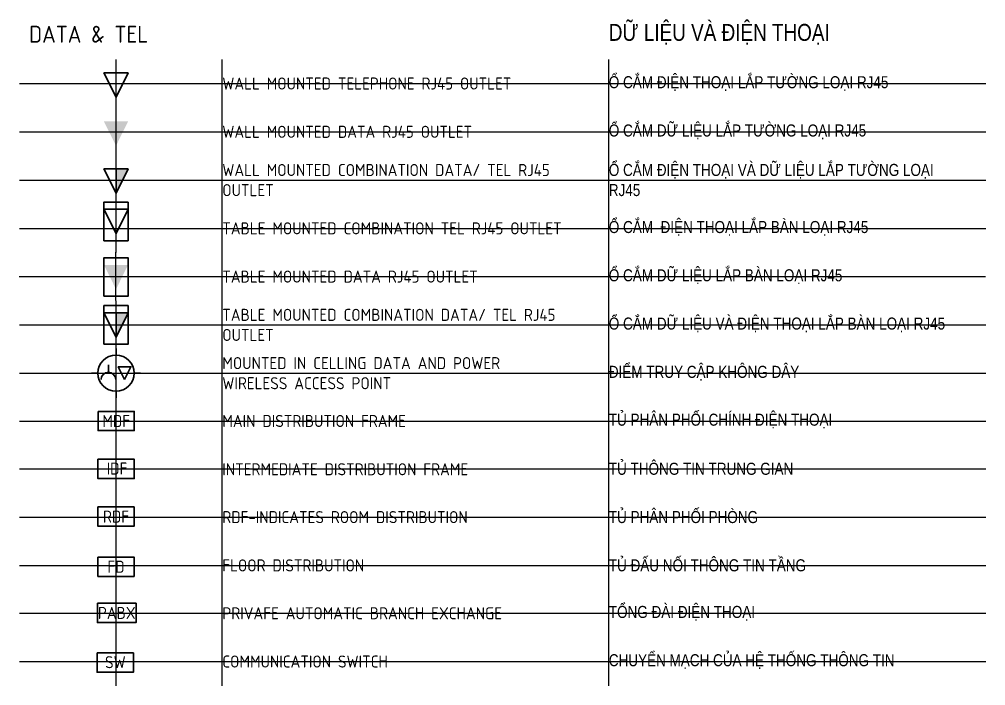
# Model space of a CAD drawing. Header units: millimetres. Extents: x -197 to 1453, y -101 to 618.
# Drawn here: x 945.2 to 1145.2, y 81.8 to 219.9 of the extents above; entities that cross this region are included whole.
import ezdxf

# ---------------------------------------------------------------- set-up
doc = ezdxf.new("R2010")
doc.units = ezdxf.units.MM
doc.layers.add('HC-B_EC0-112 ZONE B-TELEPHONE & DATA SYSTEM SCHEMATIC (200529)$0$xx-219010_E-00_Data & Tel Legends$0$GEC-E-POWR-EQPM', color=6, linetype='Continuous', lineweight=35)
doc.layers.add('HC-B_EC0-112 ZONE B-TELEPHONE & DATA SYSTEM SCHEMATIC (200529)$0$xx-219010_E-00_Data & Tel Legends$0$GEC-G-ANNO-TEXT-EN', color=6, linetype='Continuous')
doc.layers.add('HC-B_EC0-112 ZONE B-TELEPHONE & DATA SYSTEM SCHEMATIC (200529)$0$xx-219010_E-00_Data & Tel Legends$0$GEC-G-ANNO-TEXT-VN', color=7, linetype='Continuous')
doc.layers.add('HC-B_EC0-112 ZONE B-TELEPHONE & DATA SYSTEM SCHEMATIC (200529)$0$xx-219010_E-00_Data & Tel Legends$0$GEC-G-LEGENDS-EXT LINES', color=251, linetype='Continuous', plot=False)
doc.styles.add('HC-B_EC0-112 ZONE B-TELEPHONE & DATA SYSTEM SCHEMATIC (200529)$0$xx-219010_E-00_Data & Tel Legends$0$GEC-EN_Text Style-2.5mm-Isocp', font='isocp.shx', dxfattribs={"height": 2.5})
doc.styles.add('HC-B_EC0-112 ZONE B-TELEPHONE & DATA SYSTEM SCHEMATIC (200529)$0$xx-219010_E-00_Data & Tel Legends$0$GEC-EN_Text Style-2.5mm-Isocp_Annotative', font='isocp.shx', dxfattribs={"height": 2.5})
doc.styles.add('HC-B_EC0-112 ZONE B-TELEPHONE & DATA SYSTEM SCHEMATIC (200529)$0$xx-219010_E-00_Data & Tel Legends$0$GEC-Text stype-EN', font='isocp.shx', dxfattribs={"height": 2.5})
doc.styles.add('HC-B_EC0-112 ZONE B-TELEPHONE & DATA SYSTEM SCHEMATIC (200529)$0$xx-219010_E-00_Data & Tel Legends$0$GEC-VN_Text Style-Arial-2.5mm-WF0.8', font='arial_0.ttf', dxfattribs={"width": 0.8, "height": 2.5})

# ---------------------------------------------------------------- blocks, each defined once
blk = doc.blocks.new('HC-B_EC0-112 ZONE B-TELEPHONE & DATA SYSTEM SCHEMATIC (200529)$0$xx-219010_E-00_Data & Tel Legends$0$GEC-G_LEGENDS-LINES')
at = {"layer": 'HC-B_EC0-112 ZONE B-TELEPHONE & DATA SYSTEM SCHEMATIC (200529)$0$xx-219010_E-00_Data & Tel Legends$0$GEC-G-LEGENDS-EXT LINES'}
for p, q in [((2, -10), (2, 0)), ((0, -5), (80, -5))]:
    blk.add_line(p, q, dxfattribs=at)
blk = doc.blocks.new('HC-B_EC0-112 ZONE B-TELEPHONE & DATA SYSTEM SCHEMATIC (200529)$0$xx-219010_E-00_Data & Tel Legends$0$GEC-G_LEGENDS-LINES.1')
at = {"layer": 'HC-B_EC0-112 ZONE B-TELEPHONE & DATA SYSTEM SCHEMATIC (200529)$0$xx-219010_E-00_Data & Tel Legends$0$GEC-G-LEGENDS-EXT LINES'}
for p, q in [((20, -10), (20, 0)), ((0, -5), (40, -5))]:
    blk.add_line(p, q, dxfattribs=at)
blk = doc.blocks.new('HC-B_EC0-112 ZONE B-TELEPHONE & DATA SYSTEM SCHEMATIC (200529)$0$xx-219010_E-00_Data & Tel Legends$0$GEC-E_COMMS-TEL OUTLET-RJ45-WALL')
blk.add_lwpolyline([(0, 0), (2.5, 5.05), (-2.5, 5.05)], close=True)
at = {"color": 7, "style": 'HC-B_EC0-112 ZONE B-TELEPHONE & DATA SYSTEM SCHEMATIC (200529)$0$xx-219010_E-00_Data & Tel Legends$0$GEC-EN_Text Style-2.5mm-Isocp_Annotative'}
for tag, p in [('GEC-NAME', (3.87, 5.26)), ('DESCRIPTION-1', (3.87, 1.76)), ('DESCRIPTION-2', (3.87, -1.74)), ('SPARE', (3.87, -5.24))]:
    blk.add_attdef(tag, p, '', height=2.5, dxfattribs=at)
blk = doc.blocks.new('*U160')
at = {"layer": 'HC-B_EC0-112 ZONE B-TELEPHONE & DATA SYSTEM SCHEMATIC (200529)$0$xx-219010_E-00_Data & Tel Legends$0$GEC-E-POWR-EQPM'}
blk.add_blockref('HC-B_EC0-112 ZONE B-TELEPHONE & DATA SYSTEM SCHEMATIC (200529)$0$xx-219010_E-00_Data & Tel Legends$0$GEC-E_COMMS-TEL OUTLET-RJ45-WALL', (20, -14.32), dxfattribs=at)
blk.add_blockref('HC-B_EC0-112 ZONE B-TELEPHONE & DATA SYSTEM SCHEMATIC (200529)$0$xx-219010_E-00_Data & Tel Legends$0$GEC-E_COMMS-TEL OUTLET-RJ45-WALL', (20, -14.32), dxfattribs=at)
blk.add_blockref('HC-B_EC0-112 ZONE B-TELEPHONE & DATA SYSTEM SCHEMATIC (200529)$0$xx-219010_E-00_Data & Tel Legends$0$GEC-E_COMMS-TEL OUTLET-RJ45-WALL', (20, -14.32), dxfattribs=at)
blk.add_blockref('HC-B_EC0-112 ZONE B-TELEPHONE & DATA SYSTEM SCHEMATIC (200529)$0$xx-219010_E-00_Data & Tel Legends$0$GEC-E_COMMS-TEL OUTLET-RJ45-WALL', (20, -14.32), dxfattribs=at)
blk.add_blockref('HC-B_EC0-112 ZONE B-TELEPHONE & DATA SYSTEM SCHEMATIC (200529)$0$xx-219010_E-00_Data & Tel Legends$0$GEC-E_COMMS-TEL OUTLET-RJ45-WALL', (20, -14.32), dxfattribs=at)
blk.add_blockref('HC-B_EC0-112 ZONE B-TELEPHONE & DATA SYSTEM SCHEMATIC (200529)$0$xx-219010_E-00_Data & Tel Legends$0$GEC-E_COMMS-TEL OUTLET-RJ45-WALL', (20, -14.32), dxfattribs=at)
blk = doc.blocks.new('HC-B_EC0-112 ZONE B-TELEPHONE & DATA SYSTEM SCHEMATIC (200529)$0$xx-219010_E-00_Data & Tel Legends$0$GEC-E_COMMS-DATA OUTLET-RJ45-WALL')
blk.add_solid([(0, 0), (2.5, 5.05), (0, 0), (-2.5, 5.05)])
at = {"color": 7, "style": 'HC-B_EC0-112 ZONE B-TELEPHONE & DATA SYSTEM SCHEMATIC (200529)$0$xx-219010_E-00_Data & Tel Legends$0$GEC-EN_Text Style-2.5mm-Isocp_Annotative'}
for tag, p in [('GEC-NAME', (4.35, 5.03)), ('DESCRIPTION-1', (4.35, 1.53)), ('DESCRIPTION-2', (4.35, -1.97)), ('SPARE', (4.35, -5.47))]:
    blk.add_attdef(tag, p, '', height=2.5, dxfattribs=at)
blk = doc.blocks.new('*U161')
at = {"layer": 'HC-B_EC0-112 ZONE B-TELEPHONE & DATA SYSTEM SCHEMATIC (200529)$0$xx-219010_E-00_Data & Tel Legends$0$GEC-E-POWR-EQPM'}
blk.add_blockref('HC-B_EC0-112 ZONE B-TELEPHONE & DATA SYSTEM SCHEMATIC (200529)$0$xx-219010_E-00_Data & Tel Legends$0$GEC-E_COMMS-DATA OUTLET-RJ45-WALL', (20, -24.38), dxfattribs=at)
blk.add_blockref('HC-B_EC0-112 ZONE B-TELEPHONE & DATA SYSTEM SCHEMATIC (200529)$0$xx-219010_E-00_Data & Tel Legends$0$GEC-E_COMMS-DATA OUTLET-RJ45-WALL', (20, -24.38), dxfattribs=at)
blk.add_blockref('HC-B_EC0-112 ZONE B-TELEPHONE & DATA SYSTEM SCHEMATIC (200529)$0$xx-219010_E-00_Data & Tel Legends$0$GEC-E_COMMS-DATA OUTLET-RJ45-WALL', (20, -24.38), dxfattribs=at)
blk.add_blockref('HC-B_EC0-112 ZONE B-TELEPHONE & DATA SYSTEM SCHEMATIC (200529)$0$xx-219010_E-00_Data & Tel Legends$0$GEC-E_COMMS-DATA OUTLET-RJ45-WALL', (20, -24.38), dxfattribs=at)
blk.add_blockref('HC-B_EC0-112 ZONE B-TELEPHONE & DATA SYSTEM SCHEMATIC (200529)$0$xx-219010_E-00_Data & Tel Legends$0$GEC-E_COMMS-DATA OUTLET-RJ45-WALL', (20, -24.38), dxfattribs=at)
blk.add_blockref('HC-B_EC0-112 ZONE B-TELEPHONE & DATA SYSTEM SCHEMATIC (200529)$0$xx-219010_E-00_Data & Tel Legends$0$GEC-E_COMMS-DATA OUTLET-RJ45-WALL', (20, -24.38), dxfattribs=at)
blk = doc.blocks.new('HC-B_EC0-112 ZONE B-TELEPHONE & DATA SYSTEM SCHEMATIC (200529)$0$xx-219010_E-00_Data & Tel Legends$0$GEC-E_COMMS-DATA OUTLET-RJ45-FLOOR')
blk.add_lwpolyline([(-2.5, -1.46), (2.5, -1.47), (2.5, 6.52), (-2.5, 6.53)], close=True)
blk.add_solid([(0, 0), (2.5, 5.05), (0, 0), (-2.5, 5.05)])
at = {"color": 7, "style": 'HC-B_EC0-112 ZONE B-TELEPHONE & DATA SYSTEM SCHEMATIC (200529)$0$xx-219010_E-00_Data & Tel Legends$0$GEC-EN_Text Style-2.5mm-Isocp_Annotative'}
for tag, p in [('GEC-NAME', (5.15, 6.69)), ('DESCRIPTION-1', (5.15, 3.19)), ('DESCRIPTION-2', (5.15, -0.31)), ('SPARE', (5.15, -3.81))]:
    blk.add_attdef(tag, p, '', height=2.5, dxfattribs=at)
blk = doc.blocks.new('*U162')
at = {"layer": 'HC-B_EC0-112 ZONE B-TELEPHONE & DATA SYSTEM SCHEMATIC (200529)$0$xx-219010_E-00_Data & Tel Legends$0$GEC-E-POWR-EQPM'}
blk.add_blockref('HC-B_EC0-112 ZONE B-TELEPHONE & DATA SYSTEM SCHEMATIC (200529)$0$xx-219010_E-00_Data & Tel Legends$0$GEC-E_COMMS-DATA OUTLET-RJ45-FLOOR', (20, -54.08), dxfattribs=at)
blk.add_blockref('HC-B_EC0-112 ZONE B-TELEPHONE & DATA SYSTEM SCHEMATIC (200529)$0$xx-219010_E-00_Data & Tel Legends$0$GEC-E_COMMS-DATA OUTLET-RJ45-FLOOR', (20, -54.08), dxfattribs=at)
blk.add_blockref('HC-B_EC0-112 ZONE B-TELEPHONE & DATA SYSTEM SCHEMATIC (200529)$0$xx-219010_E-00_Data & Tel Legends$0$GEC-E_COMMS-DATA OUTLET-RJ45-FLOOR', (20, -54.08), dxfattribs=at)
blk.add_blockref('HC-B_EC0-112 ZONE B-TELEPHONE & DATA SYSTEM SCHEMATIC (200529)$0$xx-219010_E-00_Data & Tel Legends$0$GEC-E_COMMS-DATA OUTLET-RJ45-FLOOR', (20, -54.08), dxfattribs=at)
blk.add_blockref('HC-B_EC0-112 ZONE B-TELEPHONE & DATA SYSTEM SCHEMATIC (200529)$0$xx-219010_E-00_Data & Tel Legends$0$GEC-E_COMMS-DATA OUTLET-RJ45-FLOOR', (20, -54.08), dxfattribs=at)
blk.add_blockref('HC-B_EC0-112 ZONE B-TELEPHONE & DATA SYSTEM SCHEMATIC (200529)$0$xx-219010_E-00_Data & Tel Legends$0$GEC-E_COMMS-DATA OUTLET-RJ45-FLOOR', (20, -54.08), dxfattribs=at)
blk = doc.blocks.new('HC-B_EC0-112 ZONE B-TELEPHONE & DATA SYSTEM SCHEMATIC (200529)$0$xx-219010_E-00_Data & Tel Legends$0$GEC-E_COMMS-TEL_DATA OUTLET- RJ45 WALL')
blk.add_hatch(color=256).paths.add_polyline_path([(2.5, 5.05), (0, 5.05), (0, 0)])
blk.add_line((0, 0), (0, 5.05))
blk.add_lwpolyline([(0, 0), (2.5, 5.05), (-2.5, 5.05)], close=True)
at = {"color": 7, "style": 'HC-B_EC0-112 ZONE B-TELEPHONE & DATA SYSTEM SCHEMATIC (200529)$0$xx-219010_E-00_Data & Tel Legends$0$GEC-EN_Text Style-2.5mm-Isocp_Annotative'}
for tag, p in [('GEC-NAME', (6.84, 5.89)), ('DESCRIPTION-1', (6.84, 2.39)), ('DESCRIPTION-2', (6.84, -1.11)), ('SPARE', (6.84, -4.61))]:
    blk.add_attdef(tag, p, '', height=2.5, dxfattribs=at)
blk = doc.blocks.new('*U163')
at = {"layer": 'HC-B_EC0-112 ZONE B-TELEPHONE & DATA SYSTEM SCHEMATIC (200529)$0$xx-219010_E-00_Data & Tel Legends$0$GEC-E-POWR-EQPM'}
blk.add_blockref('HC-B_EC0-112 ZONE B-TELEPHONE & DATA SYSTEM SCHEMATIC (200529)$0$xx-219010_E-00_Data & Tel Legends$0$GEC-E_COMMS-TEL_DATA OUTLET- RJ45 WALL', (20, -34.2), dxfattribs=at)
blk.add_blockref('HC-B_EC0-112 ZONE B-TELEPHONE & DATA SYSTEM SCHEMATIC (200529)$0$xx-219010_E-00_Data & Tel Legends$0$GEC-E_COMMS-TEL_DATA OUTLET- RJ45 WALL', (20, -34.2), dxfattribs=at)
blk.add_blockref('HC-B_EC0-112 ZONE B-TELEPHONE & DATA SYSTEM SCHEMATIC (200529)$0$xx-219010_E-00_Data & Tel Legends$0$GEC-E_COMMS-TEL_DATA OUTLET- RJ45 WALL', (20, -34.2), dxfattribs=at)
blk.add_blockref('HC-B_EC0-112 ZONE B-TELEPHONE & DATA SYSTEM SCHEMATIC (200529)$0$xx-219010_E-00_Data & Tel Legends$0$GEC-E_COMMS-TEL_DATA OUTLET- RJ45 WALL', (20, -34.2), dxfattribs=at)
blk.add_blockref('HC-B_EC0-112 ZONE B-TELEPHONE & DATA SYSTEM SCHEMATIC (200529)$0$xx-219010_E-00_Data & Tel Legends$0$GEC-E_COMMS-TEL_DATA OUTLET- RJ45 WALL', (20, -34.2), dxfattribs=at)
blk.add_blockref('HC-B_EC0-112 ZONE B-TELEPHONE & DATA SYSTEM SCHEMATIC (200529)$0$xx-219010_E-00_Data & Tel Legends$0$GEC-E_COMMS-TEL_DATA OUTLET- RJ45 WALL', (20, -34.2), dxfattribs=at)
blk = doc.blocks.new('HC-B_EC0-112 ZONE B-TELEPHONE & DATA SYSTEM SCHEMATIC (200529)$0$xx-219010_E-00_Data & Tel Legends$0$GEC-E_COMMS-TEL_DATA OUTLET- RJ45 FLOOR')
blk.add_hatch(color=256).paths.add_polyline_path([(2.5, 2.53), (0, 2.53), (0, -2.53)])
for p, q in [((0, -2.53), (0, 2.53)), ((-2.5, 1.11), (-2.5, 1.11))]:
    blk.add_line(p, q)
for points in [[(-2.5, -3.99), (2.5, -4), (2.5, 3.99), (-2.5, 4)], [(0, -2.53), (2.5, 2.53), (-2.5, 2.53)]]:
    blk.add_lwpolyline(points, close=True)
at = {"color": 7, "style": 'HC-B_EC0-112 ZONE B-TELEPHONE & DATA SYSTEM SCHEMATIC (200529)$0$xx-219010_E-00_Data & Tel Legends$0$GEC-EN_Text Style-2.5mm-Isocp_Annotative'}
for tag, p in [('GEC-NAME', (6.02, 3.85)), ('DESCRIPTION-1', (6.02, 0.35)), ('DESCRIPTION-2', (6.02, -3.15)), ('SPARE', (6.02, -6.65))]:
    blk.add_attdef(tag, p, '', height=2.5, dxfattribs=at)
blk = doc.blocks.new('*U164')
at = {"layer": 'HC-B_EC0-112 ZONE B-TELEPHONE & DATA SYSTEM SCHEMATIC (200529)$0$xx-219010_E-00_Data & Tel Legends$0$GEC-E-POWR-EQPM'}
blk.add_blockref('HC-B_EC0-112 ZONE B-TELEPHONE & DATA SYSTEM SCHEMATIC (200529)$0$xx-219010_E-00_Data & Tel Legends$0$GEC-E_COMMS-TEL_DATA OUTLET- RJ45 FLOOR', (20, -61.47), dxfattribs=at)
blk.add_blockref('HC-B_EC0-112 ZONE B-TELEPHONE & DATA SYSTEM SCHEMATIC (200529)$0$xx-219010_E-00_Data & Tel Legends$0$GEC-E_COMMS-TEL_DATA OUTLET- RJ45 FLOOR', (20, -61.47), dxfattribs=at)
blk.add_blockref('HC-B_EC0-112 ZONE B-TELEPHONE & DATA SYSTEM SCHEMATIC (200529)$0$xx-219010_E-00_Data & Tel Legends$0$GEC-E_COMMS-TEL_DATA OUTLET- RJ45 FLOOR', (20, -61.47), dxfattribs=at)
blk.add_blockref('HC-B_EC0-112 ZONE B-TELEPHONE & DATA SYSTEM SCHEMATIC (200529)$0$xx-219010_E-00_Data & Tel Legends$0$GEC-E_COMMS-TEL_DATA OUTLET- RJ45 FLOOR', (20, -61.47), dxfattribs=at)
blk.add_blockref('HC-B_EC0-112 ZONE B-TELEPHONE & DATA SYSTEM SCHEMATIC (200529)$0$xx-219010_E-00_Data & Tel Legends$0$GEC-E_COMMS-TEL_DATA OUTLET- RJ45 FLOOR', (20, -61.47), dxfattribs=at)
blk.add_blockref('HC-B_EC0-112 ZONE B-TELEPHONE & DATA SYSTEM SCHEMATIC (200529)$0$xx-219010_E-00_Data & Tel Legends$0$GEC-E_COMMS-TEL_DATA OUTLET- RJ45 FLOOR', (20, -61.47), dxfattribs=at)
blk = doc.blocks.new('HC-B_EC0-112 ZONE B-TELEPHONE & DATA SYSTEM SCHEMATIC (200529)$0$xx-219010_E-00_Data & Tel Legends$0$GEC-E_COMMS-INTERMEDIA TEL SET')
blk.add_lwpolyline([(0, 2), (7.5, 2), (7.5, -2), (0, -2)], close=True)
at = {"color": 7, "insert": (1.8, 1.31), "char_height": 2.5, "width": 1.8485, "attachment_point": 1, "style": 'HC-B_EC0-112 ZONE B-TELEPHONE & DATA SYSTEM SCHEMATIC (200529)$0$xx-219010_E-00_Data & Tel Legends$0$GEC-EN_Text Style-2.5mm-Isocp'}
blk.add_mtext('IDF', dxfattribs=at)
at = {"color": 7, "style": 'HC-B_EC0-112 ZONE B-TELEPHONE & DATA SYSTEM SCHEMATIC (200529)$0$xx-219010_E-00_Data & Tel Legends$0$GEC-EN_Text Style-2.5mm-Isocp'}
for tag, p in [('GEC-NAME', (13.83, 2.76)), ('DESCRIPTION-1', (13.83, -0.74)), ('DESCRIPTION-2', (13.83, -4.24)), ('SPARE', (13.83, -7.74))]:
    blk.add_attdef(tag, p, '', height=2.5, dxfattribs=at)
blk = doc.blocks.new('HC-B_EC0-112 ZONE B-TELEPHONE & DATA SYSTEM SCHEMATIC (200529)$0$xx-219010_E-00_Data & Tel Legends$0$GEC-E_COMMS-WIFI')
for p, q in [((0, 3.75), (0, 5.1)), ((-3.75, 0), (-5.1, 0)), ((-1.58, 0.19), (-1.58, 1.7)), ((3.75, 0), (5.1, 0)), ((0, -3.75), (0, -5.1))]:
    blk.add_line(p, q)
blk.add_lwpolyline([(1.78, -1.32), (3.09, 1.32), (0.47, 1.32)], close=True)
blk.add_circle((0, 0), 3.75)
blk.add_arc((-1.58, -1.32), 1.51, 0, 180)
at = {"color": 7, "style": 'HC-B_EC0-112 ZONE B-TELEPHONE & DATA SYSTEM SCHEMATIC (200529)$0$xx-219010_E-00_Data & Tel Legends$0$GEC-EN_Text Style-2.5mm-Isocp_Annotative'}
for tag, p in [('GEC-NAME', (5.58, 4.37)), ('DESCRIPTION-1', (5.58, 0.87)), ('DESCRIPTION-2', (5.58, -2.63)), ('SPARE', (5.58, -6.13))]:
    blk.add_attdef(tag, p, '', height=2.5, dxfattribs=at)
blk = doc.blocks.new('*U165')
at = {"layer": 'HC-B_EC0-112 ZONE B-TELEPHONE & DATA SYSTEM SCHEMATIC (200529)$0$xx-219010_E-00_Data & Tel Legends$0$GEC-E-POWR-EQPM'}
blk.add_blockref('HC-B_EC0-112 ZONE B-TELEPHONE & DATA SYSTEM SCHEMATIC (200529)$0$xx-219010_E-00_Data & Tel Legends$0$GEC-E_COMMS-WIFI', (20, -71.47), dxfattribs=at)
blk.add_blockref('HC-B_EC0-112 ZONE B-TELEPHONE & DATA SYSTEM SCHEMATIC (200529)$0$xx-219010_E-00_Data & Tel Legends$0$GEC-E_COMMS-WIFI', (20, -71.47), dxfattribs=at)
blk.add_blockref('HC-B_EC0-112 ZONE B-TELEPHONE & DATA SYSTEM SCHEMATIC (200529)$0$xx-219010_E-00_Data & Tel Legends$0$GEC-E_COMMS-WIFI', (20, -71.47), dxfattribs=at)
blk.add_blockref('HC-B_EC0-112 ZONE B-TELEPHONE & DATA SYSTEM SCHEMATIC (200529)$0$xx-219010_E-00_Data & Tel Legends$0$GEC-E_COMMS-WIFI', (20, -71.47), dxfattribs=at)
blk.add_blockref('HC-B_EC0-112 ZONE B-TELEPHONE & DATA SYSTEM SCHEMATIC (200529)$0$xx-219010_E-00_Data & Tel Legends$0$GEC-E_COMMS-WIFI', (20, -71.47), dxfattribs=at)
blk.add_blockref('HC-B_EC0-112 ZONE B-TELEPHONE & DATA SYSTEM SCHEMATIC (200529)$0$xx-219010_E-00_Data & Tel Legends$0$GEC-E_COMMS-WIFI', (20, -71.47), dxfattribs=at)
blk = doc.blocks.new('HC-B_EC0-112 ZONE B-TELEPHONE & DATA SYSTEM SCHEMATIC (200529)$0$xx-219010_E-00_Data & Tel Legends$0$GEC-E_COMMS-MDF')
blk.add_lwpolyline([(0, 2), (7.5, 2), (7.5, -2), (0, -2)], close=True)
at = {"color": 7, "insert": (3.75, 0), "char_height": 2.5, "width": 7.5, "attachment_point": 5, "style": 'HC-B_EC0-112 ZONE B-TELEPHONE & DATA SYSTEM SCHEMATIC (200529)$0$xx-219010_E-00_Data & Tel Legends$0$GEC-EN_Text Style-2.5mm-Isocp'}
blk.add_mtext('MDF', dxfattribs=at)
at = {"color": 7, "style": 'HC-B_EC0-112 ZONE B-TELEPHONE & DATA SYSTEM SCHEMATIC (200529)$0$xx-219010_E-00_Data & Tel Legends$0$GEC-EN_Text Style-2.5mm-Isocp'}
for tag, p in [('GEC-NAME', (12.73, 2.96)), ('DESCRIPTION-1', (12.73, -0.54)), ('DESCRIPTION-2', (12.73, -4.04)), ('SPARE', (12.73, -7.54))]:
    blk.add_attdef(tag, p, '', height=2.5, dxfattribs=at)
blk = doc.blocks.new('HC-B_EC0-112 ZONE B-TELEPHONE & DATA SYSTEM SCHEMATIC (200529)$0$xx-219010_E-00_Data & Tel Legends$0$GEC-E_COMMS-PABX')
blk.add_lwpolyline([(0, 2), (8, 2), (8, -2), (0, -2)], close=True)
at = {"color": 7, "insert": (4, 0), "char_height": 2.5, "width": 8, "attachment_point": 5, "style": 'HC-B_EC0-112 ZONE B-TELEPHONE & DATA SYSTEM SCHEMATIC (200529)$0$xx-219010_E-00_Data & Tel Legends$0$GEC-EN_Text Style-2.5mm-Isocp'}
blk.add_mtext('PABX', dxfattribs=at)
at = {"color": 7, "style": 'HC-B_EC0-112 ZONE B-TELEPHONE & DATA SYSTEM SCHEMATIC (200529)$0$xx-219010_E-00_Data & Tel Legends$0$GEC-EN_Text Style-2.5mm-Isocp'}
for tag, p in [('GEC-NAME', (12.36, 3.1)), ('DESCRIPTION-1', (12.36, -0.4)), ('DESCRIPTION-2', (12.36, -3.9)), ('SPARE', (12.36, -7.4))]:
    blk.add_attdef(tag, p, '', height=2.5, dxfattribs=at)
blk = doc.blocks.new('HC-B_EC0-112 ZONE B-TELEPHONE & DATA SYSTEM SCHEMATIC (200529)$0$xx-219010_E-00_Data & Tel Legends$0$GEC-E_COMMS-SWITCH')
blk.add_lwpolyline([(0.7, 3.57), (8.2, 3.57), (8.2, -0.43), (0.7, -0.43)], close=True)
at = {"color": 7, "insert": (2.33, 2.89), "char_height": 2.5, "width": 61.1356, "attachment_point": 1, "style": 'HC-B_EC0-112 ZONE B-TELEPHONE & DATA SYSTEM SCHEMATIC (200529)$0$xx-219010_E-00_Data & Tel Legends$0$GEC-Text stype-EN'}
blk.add_mtext('SW', dxfattribs=at)
at = {"color": 7, "style": 'HC-B_EC0-112 ZONE B-TELEPHONE & DATA SYSTEM SCHEMATIC (200529)$0$xx-219010_E-00_Data & Tel Legends$0$GEC-EN_Text Style-2.5mm-Isocp'}
for tag, p in [('GEC-NAME', (13.92, 6.39)), ('DESCRIPTION-1', (13.92, 2.89)), ('DESCRIPTION-2', (13.92, -0.61)), ('SPARE', (13.92, -4.11))]:
    blk.add_attdef(tag, p, '', height=2.5, dxfattribs=at)
blk = doc.blocks.new('HC-B_EC0-112 ZONE B-TELEPHONE & DATA SYSTEM SCHEMATIC (200529)$0$xx-219010_E-00_Data & Tel Legends$0$GEC-E_COMMS-FD')
blk.add_lwpolyline([(-3.75, 0), (3.75, 0), (3.75, -4), (-3.75, -4)], close=True)
at = {"color": 7, "insert": (0, -2), "char_height": 2.5, "attachment_point": 5, "style": 'HC-B_EC0-112 ZONE B-TELEPHONE & DATA SYSTEM SCHEMATIC (200529)$0$xx-219010_E-00_Data & Tel Legends$0$GEC-EN_Text Style-2.5mm-Isocp'}
blk.add_mtext_dynamic_manual_height_columns('FD', width=7.5, gutter_width=12.5, heights=[0], dxfattribs=at)
at = {"color": 7, "style": 'HC-B_EC0-112 ZONE B-TELEPHONE & DATA SYSTEM SCHEMATIC (200529)$0$xx-219010_E-00_Data & Tel Legends$0$GEC-EN_Text Style-2.5mm-Isocp'}
for tag, p in [('GEC-NAME', (5.97, 2.04)), ('DESCRIPTION-1', (5.97, -1.46)), ('DESCRIPTION-2', (5.97, -4.96)), ('SPARE', (5.97, -8.46))]:
    blk.add_attdef(tag, p, '', height=2.5, dxfattribs=at)
blk = doc.blocks.new('HC-B_EC0-112 ZONE B-TELEPHONE & DATA SYSTEM SCHEMATIC (200529)$0$xx-219010_E-00_Data & Tel Legends$0$GEC-E_COMMS-RDF')
blk.add_lwpolyline([(-3.75, 0), (3.75, 0), (3.75, -4), (-3.75, -4)], close=True)
at = {"color": 7, "insert": (0, -2), "char_height": 2.5, "attachment_point": 5, "style": 'HC-B_EC0-112 ZONE B-TELEPHONE & DATA SYSTEM SCHEMATIC (200529)$0$xx-219010_E-00_Data & Tel Legends$0$GEC-EN_Text Style-2.5mm-Isocp'}
blk.add_mtext_dynamic_manual_height_columns('RDF', width=7.5, gutter_width=12.5, heights=[0], dxfattribs=at)
at = {"color": 7, "style": 'HC-B_EC0-112 ZONE B-TELEPHONE & DATA SYSTEM SCHEMATIC (200529)$0$xx-219010_E-00_Data & Tel Legends$0$GEC-EN_Text Style-2.5mm-Isocp'}
for tag, p in [('GEC-NAME', (5.97, 2.04)), ('DESCRIPTION-1', (5.97, -1.46)), ('DESCRIPTION-2', (5.97, -4.96)), ('SPARE', (5.97, -8.46))]:
    blk.add_attdef(tag, p, '', height=2.5, dxfattribs=at)
blk = doc.blocks.new('HC-B_EC0-112 ZONE B-TELEPHONE & DATA SYSTEM SCHEMATIC (200529)$0$xx-219010_E-00_Data & Tel Legends$0$GEC-E_COMMS-TEL OUTLET-RJ45-FLOOR')
blk.add_line((-2.5, -0.89), (-2.5, -0.89))
for points in [[(-2.5, -5.99), (2.5, -6), (2.5, 1.99), (-2.5, 2)], [(0, -4.52), (2.5, 0.53), (-2.5, 0.53)]]:
    blk.add_lwpolyline(points, close=True)
at = {"color": 7, "style": 'HC-B_EC0-112 ZONE B-TELEPHONE & DATA SYSTEM SCHEMATIC (200529)$0$xx-219010_E-00_Data & Tel Legends$0$GEC-EN_Text Style-2.5mm-Isocp_Annotative'}
for tag, p in [('GEC-NAME', (3.87, 5.26)), ('DESCRIPTION-1', (3.87, 1.76)), ('DESCRIPTION-2', (3.87, -1.74)), ('SPARE', (3.87, -5.24))]:
    blk.add_attdef(tag, p, '', height=2.5, dxfattribs=at)
blk = doc.blocks.new('*U166')
at = {"layer": 'HC-B_EC0-112 ZONE B-TELEPHONE & DATA SYSTEM SCHEMATIC (200529)$0$xx-219010_E-00_Data & Tel Legends$0$GEC-E-POWR-EQPM'}
blk.add_blockref('HC-B_EC0-112 ZONE B-TELEPHONE & DATA SYSTEM SCHEMATIC (200529)$0$xx-219010_E-00_Data & Tel Legends$0$GEC-E_COMMS-TEL OUTLET-RJ45-FLOOR', (20, -38.04), dxfattribs=at)
blk = doc.blocks.new('HC-B_EC0-112 ZONE B-TELEPHONE & DATA SYSTEM SCHEMATIC (200529)$0$xx-219010_E-00_Data & Tel Legends')
for name in ['*U160', '*U161', '*U163', '*U166', '*U162', '*U164', '*U165']:
    blk.add_blockref(name, (0, 0))
at = {"layer": 'HC-B_EC0-112 ZONE B-TELEPHONE & DATA SYSTEM SCHEMATIC (200529)$0$xx-219010_E-00_Data & Tel Legends$0$GEC-E-POWR-EQPM'}
for name, p in [('HC-B_EC0-112 ZONE B-TELEPHONE & DATA SYSTEM SCHEMATIC (200529)$0$xx-219010_E-00_Data & Tel Legends$0$GEC-E_COMMS-MDF', (16.29, -81.38)), ('HC-B_EC0-112 ZONE B-TELEPHONE & DATA SYSTEM SCHEMATIC (200529)$0$xx-219010_E-00_Data & Tel Legends$0$GEC-E_COMMS-INTERMEDIA TEL SET', (16.27, -91.29)), ('HC-B_EC0-112 ZONE B-TELEPHONE & DATA SYSTEM SCHEMATIC (200529)$0$xx-219010_E-00_Data & Tel Legends$0$GEC-E_COMMS-RDF', (20, -99.19)), ('HC-B_EC0-112 ZONE B-TELEPHONE & DATA SYSTEM SCHEMATIC (200529)$0$xx-219010_E-00_Data & Tel Legends$0$GEC-E_COMMS-FD', (20, -109.57)), ('HC-B_EC0-112 ZONE B-TELEPHONE & DATA SYSTEM SCHEMATIC (200529)$0$xx-219010_E-00_Data & Tel Legends$0$GEC-E_COMMS-PABX', (16.16, -121.14)), ('HC-B_EC0-112 ZONE B-TELEPHONE & DATA SYSTEM SCHEMATIC (200529)$0$xx-219010_E-00_Data & Tel Legends$0$GEC-E_COMMS-SWITCH', (15.4, -132.98))]:
    blk.add_blockref(name, p, dxfattribs=at)
at = {"layer": 'HC-B_EC0-112 ZONE B-TELEPHONE & DATA SYSTEM SCHEMATIC (200529)$0$xx-219010_E-00_Data & Tel Legends$0$GEC-G-ANNO-TEXT-VN'}
for name, p in [('HC-B_EC0-112 ZONE B-TELEPHONE & DATA SYSTEM SCHEMATIC (200529)$0$xx-219010_E-00_Data & Tel Legends$0$GEC-G_LEGENDS-LINES.1', (0, -6.47)), ('HC-B_EC0-112 ZONE B-TELEPHONE & DATA SYSTEM SCHEMATIC (200529)$0$xx-219010_E-00_Data & Tel Legends$0$GEC-G_LEGENDS-LINES', (40, -6.47)), ('HC-B_EC0-112 ZONE B-TELEPHONE & DATA SYSTEM SCHEMATIC (200529)$0$xx-219010_E-00_Data & Tel Legends$0$GEC-G_LEGENDS-LINES', (120, -6.47)), ('HC-B_EC0-112 ZONE B-TELEPHONE & DATA SYSTEM SCHEMATIC (200529)$0$xx-219010_E-00_Data & Tel Legends$0$GEC-G_LEGENDS-LINES.1', (0, -16.47)), ('HC-B_EC0-112 ZONE B-TELEPHONE & DATA SYSTEM SCHEMATIC (200529)$0$xx-219010_E-00_Data & Tel Legends$0$GEC-G_LEGENDS-LINES', (40, -16.47)), ('HC-B_EC0-112 ZONE B-TELEPHONE & DATA SYSTEM SCHEMATIC (200529)$0$xx-219010_E-00_Data & Tel Legends$0$GEC-G_LEGENDS-LINES', (120, -16.47)), ('HC-B_EC0-112 ZONE B-TELEPHONE & DATA SYSTEM SCHEMATIC (200529)$0$xx-219010_E-00_Data & Tel Legends$0$GEC-G_LEGENDS-LINES.1', (0, -26.47)), ('HC-B_EC0-112 ZONE B-TELEPHONE & DATA SYSTEM SCHEMATIC (200529)$0$xx-219010_E-00_Data & Tel Legends$0$GEC-G_LEGENDS-LINES', (40, -26.47)), ('HC-B_EC0-112 ZONE B-TELEPHONE & DATA SYSTEM SCHEMATIC (200529)$0$xx-219010_E-00_Data & Tel Legends$0$GEC-G_LEGENDS-LINES', (120, -26.47)), ('HC-B_EC0-112 ZONE B-TELEPHONE & DATA SYSTEM SCHEMATIC (200529)$0$xx-219010_E-00_Data & Tel Legends$0$GEC-G_LEGENDS-LINES.1', (0, -36.47)), ('HC-B_EC0-112 ZONE B-TELEPHONE & DATA SYSTEM SCHEMATIC (200529)$0$xx-219010_E-00_Data & Tel Legends$0$GEC-G_LEGENDS-LINES', (40, -36.47)), ('HC-B_EC0-112 ZONE B-TELEPHONE & DATA SYSTEM SCHEMATIC (200529)$0$xx-219010_E-00_Data & Tel Legends$0$GEC-G_LEGENDS-LINES', (120, -36.47)), ('HC-B_EC0-112 ZONE B-TELEPHONE & DATA SYSTEM SCHEMATIC (200529)$0$xx-219010_E-00_Data & Tel Legends$0$GEC-G_LEGENDS-LINES.1', (-0.01, -46.42)), ('HC-B_EC0-112 ZONE B-TELEPHONE & DATA SYSTEM SCHEMATIC (200529)$0$xx-219010_E-00_Data & Tel Legends$0$GEC-G_LEGENDS-LINES', (39.99, -46.42)), ('HC-B_EC0-112 ZONE B-TELEPHONE & DATA SYSTEM SCHEMATIC (200529)$0$xx-219010_E-00_Data & Tel Legends$0$GEC-G_LEGENDS-LINES', (119.99, -46.42)), ('HC-B_EC0-112 ZONE B-TELEPHONE & DATA SYSTEM SCHEMATIC (200529)$0$xx-219010_E-00_Data & Tel Legends$0$GEC-G_LEGENDS-LINES.1', (0, -56.47)), ('HC-B_EC0-112 ZONE B-TELEPHONE & DATA SYSTEM SCHEMATIC (200529)$0$xx-219010_E-00_Data & Tel Legends$0$GEC-G_LEGENDS-LINES', (40, -56.47)), ('HC-B_EC0-112 ZONE B-TELEPHONE & DATA SYSTEM SCHEMATIC (200529)$0$xx-219010_E-00_Data & Tel Legends$0$GEC-G_LEGENDS-LINES', (120, -56.47)), ('HC-B_EC0-112 ZONE B-TELEPHONE & DATA SYSTEM SCHEMATIC (200529)$0$xx-219010_E-00_Data & Tel Legends$0$GEC-G_LEGENDS-LINES.1', (0, -66.47)), ('HC-B_EC0-112 ZONE B-TELEPHONE & DATA SYSTEM SCHEMATIC (200529)$0$xx-219010_E-00_Data & Tel Legends$0$GEC-G_LEGENDS-LINES', (40, -66.47)), ('HC-B_EC0-112 ZONE B-TELEPHONE & DATA SYSTEM SCHEMATIC (200529)$0$xx-219010_E-00_Data & Tel Legends$0$GEC-G_LEGENDS-LINES', (120, -66.47)), ('HC-B_EC0-112 ZONE B-TELEPHONE & DATA SYSTEM SCHEMATIC (200529)$0$xx-219010_E-00_Data & Tel Legends$0$GEC-G_LEGENDS-LINES.1', (0, -76.38)), ('HC-B_EC0-112 ZONE B-TELEPHONE & DATA SYSTEM SCHEMATIC (200529)$0$xx-219010_E-00_Data & Tel Legends$0$GEC-G_LEGENDS-LINES', (40, -76.38)), ('HC-B_EC0-112 ZONE B-TELEPHONE & DATA SYSTEM SCHEMATIC (200529)$0$xx-219010_E-00_Data & Tel Legends$0$GEC-G_LEGENDS-LINES', (120, -76.38)), ('HC-B_EC0-112 ZONE B-TELEPHONE & DATA SYSTEM SCHEMATIC (200529)$0$xx-219010_E-00_Data & Tel Legends$0$GEC-G_LEGENDS-LINES.1', (0, -86.29)), ('HC-B_EC0-112 ZONE B-TELEPHONE & DATA SYSTEM SCHEMATIC (200529)$0$xx-219010_E-00_Data & Tel Legends$0$GEC-G_LEGENDS-LINES', (40, -86.29)), ('HC-B_EC0-112 ZONE B-TELEPHONE & DATA SYSTEM SCHEMATIC (200529)$0$xx-219010_E-00_Data & Tel Legends$0$GEC-G_LEGENDS-LINES', (120, -86.29)), ('HC-B_EC0-112 ZONE B-TELEPHONE & DATA SYSTEM SCHEMATIC (200529)$0$xx-219010_E-00_Data & Tel Legends$0$GEC-G_LEGENDS-LINES.1', (0, -96.29)), ('HC-B_EC0-112 ZONE B-TELEPHONE & DATA SYSTEM SCHEMATIC (200529)$0$xx-219010_E-00_Data & Tel Legends$0$GEC-G_LEGENDS-LINES', (40, -96.29)), ('HC-B_EC0-112 ZONE B-TELEPHONE & DATA SYSTEM SCHEMATIC (200529)$0$xx-219010_E-00_Data & Tel Legends$0$GEC-G_LEGENDS-LINES', (120, -96.29)), ('HC-B_EC0-112 ZONE B-TELEPHONE & DATA SYSTEM SCHEMATIC (200529)$0$xx-219010_E-00_Data & Tel Legends$0$GEC-G_LEGENDS-LINES.1', (0, -106.29)), ('HC-B_EC0-112 ZONE B-TELEPHONE & DATA SYSTEM SCHEMATIC (200529)$0$xx-219010_E-00_Data & Tel Legends$0$GEC-G_LEGENDS-LINES', (40, -106.29)), ('HC-B_EC0-112 ZONE B-TELEPHONE & DATA SYSTEM SCHEMATIC (200529)$0$xx-219010_E-00_Data & Tel Legends$0$GEC-G_LEGENDS-LINES', (120, -106.29)), ('HC-B_EC0-112 ZONE B-TELEPHONE & DATA SYSTEM SCHEMATIC (200529)$0$xx-219010_E-00_Data & Tel Legends$0$GEC-G_LEGENDS-LINES.1', (0, -116.21)), ('HC-B_EC0-112 ZONE B-TELEPHONE & DATA SYSTEM SCHEMATIC (200529)$0$xx-219010_E-00_Data & Tel Legends$0$GEC-G_LEGENDS-LINES', (40, -116.21)), ('HC-B_EC0-112 ZONE B-TELEPHONE & DATA SYSTEM SCHEMATIC (200529)$0$xx-219010_E-00_Data & Tel Legends$0$GEC-G_LEGENDS-LINES', (120, -116.21)), ('HC-B_EC0-112 ZONE B-TELEPHONE & DATA SYSTEM SCHEMATIC (200529)$0$xx-219010_E-00_Data & Tel Legends$0$GEC-G_LEGENDS-LINES.1', (0, -126.21)), ('HC-B_EC0-112 ZONE B-TELEPHONE & DATA SYSTEM SCHEMATIC (200529)$0$xx-219010_E-00_Data & Tel Legends$0$GEC-G_LEGENDS-LINES', (40, -126.21)), ('HC-B_EC0-112 ZONE B-TELEPHONE & DATA SYSTEM SCHEMATIC (200529)$0$xx-219010_E-00_Data & Tel Legends$0$GEC-G_LEGENDS-LINES', (120, -126.21))]:
    blk.add_blockref(name, p, dxfattribs=at)
at = {"layer": 'HC-B_EC0-112 ZONE B-TELEPHONE & DATA SYSTEM SCHEMATIC (200529)$0$xx-219010_E-00_Data & Tel Legends$0$GEC-G-ANNO-TEXT-EN', "attachment_point": 4, "style": 'HC-B_EC0-112 ZONE B-TELEPHONE & DATA SYSTEM SCHEMATIC (200529)$0$xx-219010_E-00_Data & Tel Legends$0$GEC-EN_Text Style-2.5mm-Isocp'}
for s, insert, char_height in [('DATA & TEL', (2, -1.26), 3.5), ('WALL MOUNTED TELEPHONE RJ45 OUTLET', (42, -11.47), 2.5), ('WALL MOUNTED DATA RJ45 OUTLET', (42, -21.47), 2.5), ('WALL MOUNTED COMBINATION DATA/ TEL RJ45 OUTLET', (42, -31.47), 2.5), ('TABLE MOUNTED COMBINATION TEL RJ45 OUTLET', (42, -41.47), 2.5), ('TABLE MOUNTED DATA RJ45 OUTLET', (42, -51.47), 2.5), ('TABLE MOUNTED COMBINATION DATA/ TEL RJ45 OUTLET', (42, -61.47), 2.5), ('MOUNTED IN CELLING DATA AND POWER WIRELESS ACCESS POINT', (42, -71.47), 2.5), ('MAIN DISTRIBUTION FRAME', (42, -81.38), 2.5), ('INTERMEDIATE DISTRIBUTION FRAME', (42, -91.38), 2.5), ('RDF-INDICATES ROOM DISTRIBUTION', (42, -101.29), 2.5), ('FLOOR DISTRIBUTION', (42, -111.29), 2.5), ('PRIVAFE AUTOMATIC BRANCH EXCHANGE', (42, -121.21), 2.5), ('COMMUNICATION SWITCH', (42, -131.21), 2.5)]:
    blk.add_mtext_dynamic_manual_height_columns(s, width=70, gutter_width=12.5, heights=[0], dxfattribs=dict(at, insert=insert, char_height=char_height))
at = {"layer": 'HC-B_EC0-112 ZONE B-TELEPHONE & DATA SYSTEM SCHEMATIC (200529)$0$xx-219010_E-00_Data & Tel Legends$0$GEC-G-ANNO-TEXT-VN', "attachment_point": 4, "style": 'HC-B_EC0-112 ZONE B-TELEPHONE & DATA SYSTEM SCHEMATIC (200529)$0$xx-219010_E-00_Data & Tel Legends$0$GEC-VN_Text Style-Arial-2.5mm-WF0.8'}
for s, insert, char_height in [('DỮ LIỆU VÀ ĐIỆN THOẠI', (122, -1.26), 3.5), ('Ổ CẮM ĐIỆN THOẠI LẮP TƯỜNG LOẠI RJ45', (122, -11.47), 2.5), ('Ổ CẮM DỮ LIỆU LẮP TƯỜNG LOẠI RJ45', (122, -21.47), 2.5), ('Ổ CẮM ĐIỆN THOẠI VÀ DỮ LIỆU LẮP TƯỜNG LOẠI RJ45', (122, -31.47), 2.5), ('Ổ CẮM  ĐIỆN THOẠI LẮP BÀN LOẠI RJ45', (122, -41.47), 2.5), ('Ổ CẮM DỮ LIỆU LẮP BÀN LOẠI RJ45', (122, -51.47), 2.5), ('Ổ CẮM DỮ LIỆU VÀ ĐIỆN THOẠI LẮP BÀN LOẠI RJ45', (122, -61.47), 2.5), ('ĐIỂM TRUY CẬP KHÔNG DÂY', (122, -71.47), 2.5), ('TỦ PHÂN PHỐI CHÍNH ĐIỆN THOẠI', (122, -81.38), 2.5), ('TỦ THÔNG TIN TRUNG GIAN', (122, -91.29), 2.5), ('TỦ PHÂN PHỐI PHÒNG', (122, -101.29), 2.5), ('TỦ ĐẤU NỐI THÔNG TIN TẦNG', (122, -111.29), 2.5), ('TỔNG ĐÀI ĐIỆN THOẠI', (122, -121.21), 2.5), ('CHUYỂN MẠCH CỦA HỆ THỐNG THÔNG TIN', (122, -131.21), 2.5)]:
    blk.add_mtext_dynamic_manual_height_columns(s, width=70, gutter_width=12.5, heights=[0], dxfattribs=dict(at, insert=insert, char_height=char_height))
blk = doc.blocks.new('HC-B_EC0-112 ZONE B-TELEPHONE & DATA SYSTEM SCHEMATIC (200529)')
blk.add_blockref('HC-B_EC0-112 ZONE B-TELEPHONE & DATA SYSTEM SCHEMATIC (200529)$0$xx-219010_E-00_Data & Tel Legends', (945.22, 218.05))

msp = doc.modelspace()

# ---------------------------------------------------------------- block references
msp.add_blockref('HC-B_EC0-112 ZONE B-TELEPHONE & DATA SYSTEM SCHEMATIC (200529)', (0, 0))

doc.saveas('drawing.dxf')
